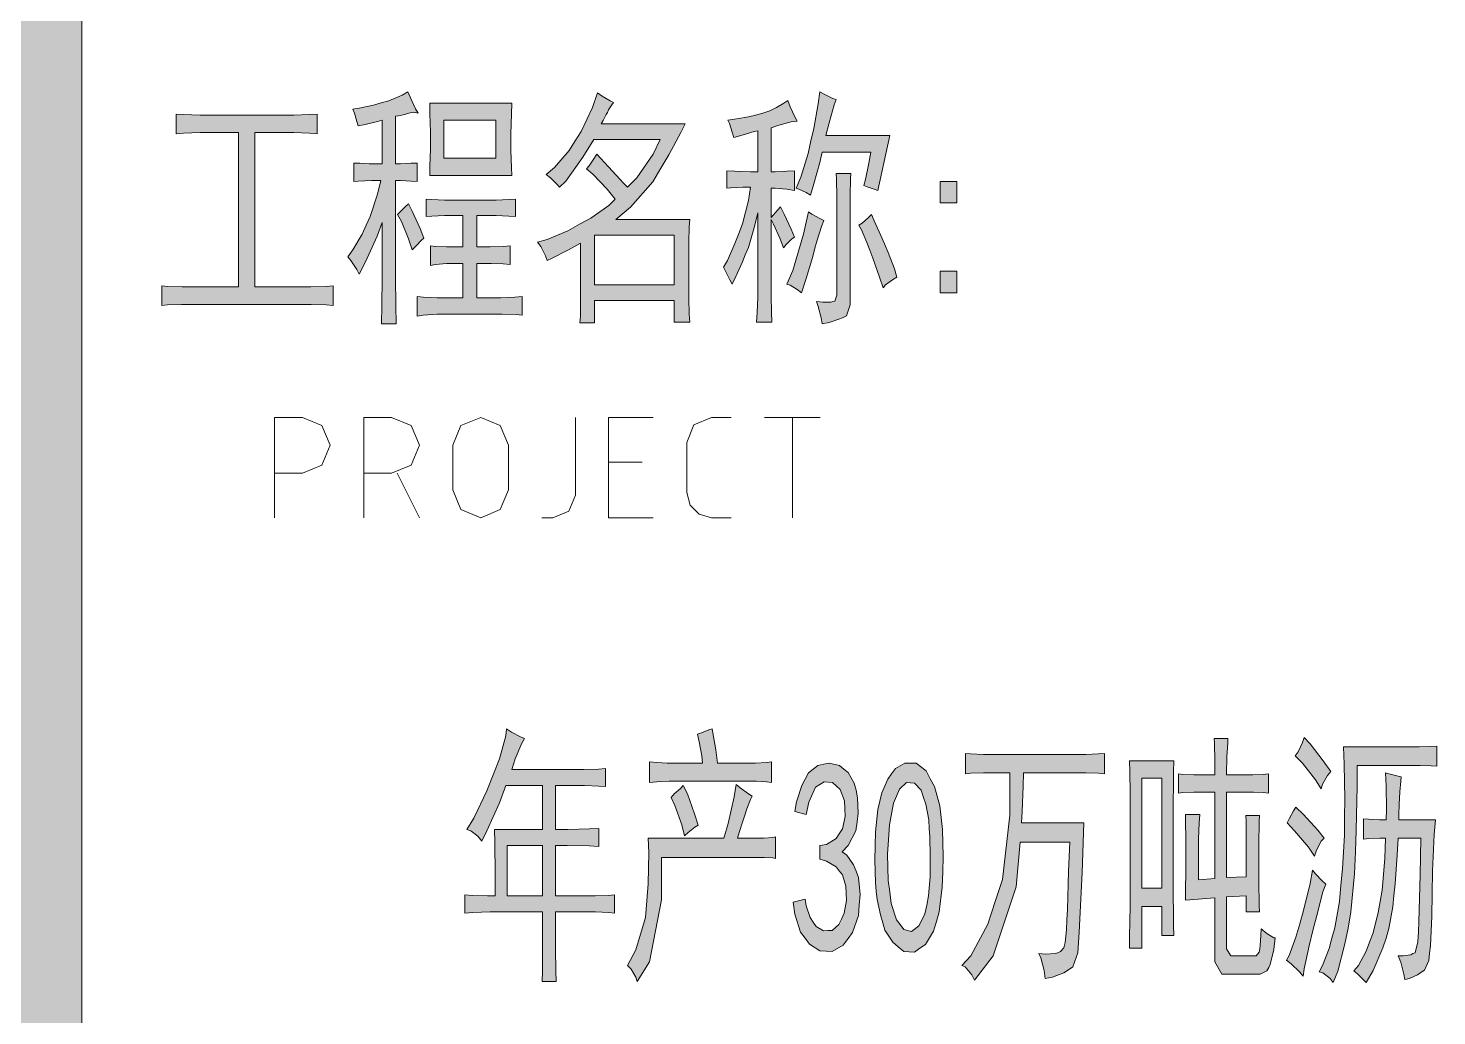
# Model space of a CAD drawing. Header units: millimetres. Extents: x 261 to 114907, y 32 to 1998430.
# Drawn here: x 107676 to 109626, y 1937105 to 1938473 of the extents above; entities that cross this region are included whole.
import ezdxf

# ---------------------------------------------------------------- set-up
doc = ezdxf.new("R2010")
doc.units = ezdxf.units.MM

msp = doc.modelspace()

# ---------------------------------------------------------------- hatches: boundary and pattern name
h = msp.add_hatch(color=0)
h.dxf.hatch_style = 2
h.paths.add_polyline_path([(107750.2, 1928333.3), (107650.3, 1928333.3), (107650.3, 1997229.2), (107750.2, 1997229.2)])
h = msp.add_hatch(color=0)
h.dxf.hatch_style = 2
h.paths.add_polyline_path([(108125.6, 1938360.7), (108134.2, 1938362), (108154, 1938366.3), (108164.8, 1938369.4), (108175.6, 1938372.4), (108194.1, 1938380.1), (108201.8, 1938384.9), (108205.3, 1938376.3), (108212.2, 1938361.2), (108216.1, 1938355.1), (108212.2, 1938356), (108204.9, 1938355.6), (108201.4, 1938354.7), (108197.5, 1938353.4), (108188.9, 1938351.7), (108184.6, 1938351.3), (108184.6, 1938284.9), (108191.5, 1938284.9), (108206.6, 1938285.8), (108214.8, 1938286.2), (108214.8, 1938260.8), (108206.6, 1938261.2), (108191.5, 1938262.1), (108184.6, 1938262.1), (108184.6, 1938143.1), (108184.6, 1938128), (108185, 1938088.4), (108185.5, 1938063.4), (108165.2, 1938063.4), (108165.7, 1938088.4), (108166.1, 1938127.6), (108166.1, 1938141.8), (108166.1, 1938203.9), (108159.2, 1938184.9), (108143.2, 1938149.2), (108134.6, 1938132.4), (108131.2, 1938138.8), (108123, 1938151.3), (108118.7, 1938156.5), (108125.6, 1938166), (108138.5, 1938187.5), (108144.1, 1938200), (108149.7, 1938212.1), (108159.6, 1938243.1), (108164.4, 1938262.1), (108151.4, 1938262.1), (108132.9, 1938261.2), (108126.9, 1938260.8), (108126.9, 1938286.2), (108135.5, 1938285.8), (108148, 1938284.9), (108151.9, 1938284.9), (108166.1, 1938284.9), (108166.1, 1938345.7), (108159.6, 1938343.9), (108142.8, 1938339.6), (108132.9, 1938337.9), (108131.2, 1938343.9), (108127.7, 1938355.1)])
h = msp.add_hatch(color=0)
h.paths.add_polyline_path([(108486.7, 1938370.2), (108484.1, 1938366.8), (108479.8, 1938359.9), (108478.1, 1938356.4), (108476.3, 1938353.4), (108472, 1938345.2), (108469.4, 1938340.5), (108585.8, 1938340.5), (108579.8, 1938328.4), (108563, 1938297.4), (108552.2, 1938278.9), (108541, 1938260.3), (108510, 1938225), (108489.7, 1938207.8), (108592.3, 1938207.8), (108591.4, 1938197.9), (108591, 1938176.7), (108591, 1938166), (108591, 1938110.8), (108591, 1938099.2), (108591.4, 1938076.8), (108592.3, 1938066), (108570.7, 1938066), (108570.7, 1938095.7), (108460.4, 1938095.7), (108460.4, 1938064.7), (108440.1, 1938064.7), (108440.6, 1938074.2), (108441, 1938095.7), (108441, 1938107.8), (108441, 1938175.4), (108424.2, 1938166), (108400.9, 1938153.9), (108394.5, 1938151.3), (108392.3, 1938157.8), (108385.8, 1938170.7), (108381.1, 1938176.7), (108394.5, 1938180.2), (108423.3, 1938192.3), (108439.3, 1938201.3), (108455.2, 1938209.9), (108480.2, 1938227.6), (108488.8, 1938236.2), (108477.6, 1938250), (108457.8, 1938270.7), (108449.2, 1938278), (108452.6, 1938282.3), (108459.5, 1938292.2), (108463.4, 1938298.7), (108479.4, 1938281), (108500.9, 1938257.8), (108506.1, 1938252.6), (108518.6, 1938265.5), (108541.4, 1938298.7), (108551.3, 1938318.9), (108459.1, 1938318.9), (108444, 1938294.4), (108420.3, 1938261.2), (108411.7, 1938252.6), (108408.7, 1938256.5), (108399.2, 1938265.5), (108393.2, 1938270.2), (108404.8, 1938280.2), (108425.1, 1938303.4), (108433.3, 1938316.8), (108441.9, 1938329.7), (108457.4, 1938363.3), (108464.3, 1938383.6), (108470.7, 1938378.8), (108481.9, 1938372.4)])
h.paths.add_polyline_path([(108570.7, 1938117.3), (108570.7, 1938186.2), (108460.4, 1938186.2), (108460.4, 1938117.3)])
h = msp.add_hatch(color=0)
h.dxf.hatch_style = 2
h.paths.add_polyline_path([(108794.8, 1938374.1), (108792.2, 1938366.8), (108785.3, 1938341.8), (108780.6, 1938324.1), (108868.9, 1938324.1), (108852.5, 1938248.3), (108847.4, 1938250), (108837.9, 1938253), (108833.1, 1938255.2), (108835.3, 1938263.4), (108840, 1938286.2), (108842.6, 1938301.3), (108775.4, 1938301.3), (108772, 1938287.1), (108763.8, 1938257.3), (108759.5, 1938241.8), (108753.4, 1938245.3), (108743.1, 1938250), (108739.2, 1938251.3), (108745.7, 1938266.8), (108756, 1938299.6), (108759.9, 1938316.8), (108763.8, 1938334), (108769.8, 1938368.1), (108772.4, 1938384.9), (108779.3, 1938381), (108790, 1938375.4)])
h = msp.add_hatch(color=0)
h.paths.add_polyline_path([(108345.8, 1938368.9), (108345.3, 1938353.8), (108344.5, 1938326.7), (108344.5, 1938314.6), (108344.5, 1938303.4), (108345.3, 1938280.2), (108345.8, 1938269), (108232, 1938269), (108232.4, 1938281.5), (108233.3, 1938306), (108233.3, 1938317.2), (108233.3, 1938328.9), (108232.4, 1938354.7), (108232, 1938368.9)])
h.paths.add_polyline_path([(108323.4, 1938293.1), (108323.4, 1938345.7), (108251.4, 1938345.7), (108251.4, 1938293.1)])
h = msp.add_hatch(color=0)
h.dxf.hatch_style = 2
h.paths.add_polyline_path([(108638.8, 1938141.8), (108644.4, 1938151.3), (108654.7, 1938174.6), (108659.9, 1938188.4), (108665.1, 1938202.2), (108673.3, 1938234.5), (108676.3, 1938252.6), (108665.5, 1938252.6), (108649.1, 1938251.7), (108643.5, 1938251.3), (108643.5, 1938275.4), (108654.7, 1938275), (108676.3, 1938274.1), (108686.2, 1938274.1), (108686.2, 1938331), (108681.5, 1938329.7), (108664.7, 1938325), (108653, 1938321.5), (108650.9, 1938328.9), (108647, 1938340.9), (108644.8, 1938345.7), (108651.3, 1938346.5), (108662.9, 1938348.2), (108668.1, 1938349.1), (108673.3, 1938350.4), (108683.2, 1938352.6), (108688.4, 1938353.8), (108693.5, 1938355.1), (108703, 1938358.6), (108707.7, 1938360.7), (108712.1, 1938362.9), (108722.4, 1938368.9), (108728, 1938372.8), (108731, 1938364.2), (108737.5, 1938350), (108740.9, 1938344.4), (108732.3, 1938343.1), (108714.2, 1938338.3), (108704.7, 1938334.9), (108704.7, 1938274.1), (108710.3, 1938274.1), (108726.3, 1938275), (108737, 1938275.4), (108737, 1938248.3), (108726.3, 1938250), (108710.3, 1938251.3), (108704.7, 1938251.3), (108704.7, 1938210.8), (108707.7, 1938213.8), (108714.2, 1938221.6), (108717.7, 1938225.4), (108722.8, 1938215.5), (108732.3, 1938194.4), (108737, 1938183.6), (108733.6, 1938181), (108725.8, 1938173.3), (108722, 1938168.6), (108716.8, 1938182.3), (108708.2, 1938201.7), (108704.7, 1938207.8), (108704.7, 1938107.8), (108704.7, 1938101.3), (108705.2, 1938080.2), (108705.6, 1938066), (108684.5, 1938066), (108685.3, 1938079.4), (108686.2, 1938100.5), (108686.2, 1938107.8), (108686.2, 1938217.2), (108681.9, 1938198.3), (108673.3, 1938169.4), (108669, 1938159.1), (108665.1, 1938149.2), (108656, 1938128.9), (108650.9, 1938118.6), (108647.8, 1938124.6), (108641.8, 1938136.2)])
h = msp.add_hatch(color=0)
h.dxf.hatch_style = 2
h.paths.add_polyline_path([(108031.2, 1938352.6), (108043.7, 1938352.6), (108065.7, 1938353.4), (108076, 1938353.8), (108076, 1938326.7), (108065.7, 1938327.6), (108043.7, 1938328.4), (108031.2, 1938328.4), (107989.8, 1938328.4), (107989.8, 1938114.7), (108055.8, 1938114.7), (108067.4, 1938114.7), (108088.5, 1938115.1), (108098.4, 1938116), (108098.4, 1938088.8), (108088.5, 1938089.7), (108067.8, 1938090.1), (108056.6, 1938090.1), (107899.8, 1938090.1), (107888.6, 1938090.1), (107869.2, 1938089.7), (107861, 1938088.8), (107861, 1938116), (107869.6, 1938115.1), (107889.4, 1938114.7), (107900.6, 1938114.7), (107967.4, 1938114.7), (107967.4, 1938328.4), (107926.9, 1938328.4), (107914, 1938328.4), (107891.2, 1938327.6), (107881.2, 1938326.7), (107881.2, 1938353.8), (107891.2, 1938353.4), (107914, 1938352.6), (107926.9, 1938352.6)])
h = msp.add_hatch(color=0)
h.dxf.hatch_style = 2
h.paths.add_polyline_path([(108815, 1938271.5), (108814.6, 1938264.6), (108814.2, 1938240.9), (108814.2, 1938224.1), (108814.2, 1938102.6), (108814.2, 1938089.7), (108809, 1938074.6), (108803.8, 1938072), (108798.7, 1938069.9), (108784.9, 1938065.1), (108775.4, 1938063.4), (108774.1, 1938072), (108769.8, 1938087.5), (108767.6, 1938094.4), (108776.3, 1938093.6), (108787.5, 1938093.6), (108790, 1938094.4), (108793.1, 1938094.9), (108795.7, 1938103.1), (108795.7, 1938110.8), (108795.7, 1938224.1), (108795.7, 1938239.7), (108795.2, 1938263.4), (108794.8, 1938271.5)])
h = msp.add_hatch(color=0)
h.dxf.hatch_style = 2
h.paths.add_polyline_path([(108962, 1938231), (108938.7, 1938231), (108938.7, 1938260.8), (108962, 1938260.8)])
h = msp.add_hatch(color=0)
h.dxf.hatch_style = 2
h.paths.add_polyline_path([(108202.7, 1938229.7), (108207.9, 1938219.4), (108218.7, 1938195.7), (108223.8, 1938182.3), (108220.8, 1938179.3), (108213.1, 1938171.6), (108207.9, 1938166), (108202.7, 1938181), (108192.8, 1938205.2), (108187.6, 1938214.7), (108190.6, 1938218.1), (108198, 1938225.4)])
h = msp.add_hatch(color=0)
h.dxf.hatch_style = 2
h.paths.add_polyline_path([(108316.5, 1938234.9), (108324.2, 1938234.9), (108341.5, 1938235.8), (108350.9, 1938236.2), (108350.9, 1938212.1), (108341.5, 1938212.5), (108324.2, 1938213.4), (108316.5, 1938213.4), (108297.1, 1938213.4), (108297.1, 1938170.3), (108308.3, 1938170.3), (108315.6, 1938170.3), (108333.7, 1938170.7), (108343.6, 1938171.6), (108343.6, 1938145.7), (108333.7, 1938146.6), (108317.3, 1938147), (108311.3, 1938147), (108297.1, 1938147), (108297.1, 1938099.6), (108321.2, 1938099.6), (108330.7, 1938099.6), (108349.7, 1938100.5), (108360, 1938101.3), (108360, 1938075.5), (108351.8, 1938076.3), (108332.4, 1938076.8), (108321.2, 1938076.8), (108253.6, 1938076.8), (108242.4, 1938076.8), (108223, 1938075.5), (108214.8, 1938074.2), (108214.8, 1938101.3), (108223, 1938100.5), (108242.4, 1938099.6), (108253.6, 1938099.6), (108277.7, 1938099.6), (108277.7, 1938147), (108263.5, 1938147), (108255.3, 1938147), (108240.2, 1938145.7), (108233.3, 1938144.4), (108233.3, 1938171.6), (108240.2, 1938170.7), (108255.3, 1938170.3), (108263.5, 1938170.3), (108277.7, 1938170.3), (108277.7, 1938213.4), (108261.7, 1938213.4), (108252.3, 1938213.4), (108235, 1938212.5), (108227.3, 1938212.1), (108227.3, 1938236.2), (108235, 1938235.8), (108252.3, 1938234.9), (108261.7, 1938234.9)])
h = msp.add_hatch(color=0)
h.dxf.hatch_style = 2
h.paths.add_polyline_path([(108777.6, 1938206.5), (108774.5, 1938198.3), (108768.5, 1938179.3), (108765.5, 1938168.1), (108762.5, 1938156.9), (108753.4, 1938126.3), (108747, 1938106.5), (108740.9, 1938110.8), (108731, 1938116.8), (108726.7, 1938118.6), (108734.9, 1938137.5), (108749.5, 1938187.5), (108756.4, 1938218.5), (108761.2, 1938215.5), (108772, 1938209.5)])
h = msp.add_hatch(color=0)
h.dxf.hatch_style = 2
h.paths.add_polyline_path([(108843.5, 1938214.7), (108847.4, 1938206), (108856.8, 1938185.8), (108861.6, 1938174.2), (108866.8, 1938162.5), (108875.4, 1938139.7), (108878.8, 1938128), (108872.8, 1938124.6), (108863.3, 1938117.3), (108859.9, 1938113.4), (108854.7, 1938128), (108845.6, 1938154.3), (108841.3, 1938165.5), (108837.5, 1938176.3), (108829.7, 1938193.5), (108826.2, 1938200), (108831, 1938203), (108839.6, 1938210.8)])
h = msp.add_hatch(color=0)
h.dxf.hatch_style = 2
h.paths.add_polyline_path([(108962, 1938106.5), (108938.7, 1938106.5), (108938.7, 1938136.2), (108962, 1938136.2)])
h = msp.add_hatch(color=0)
h.paths.add_polyline_path([(108283.3, 1937363.2), (108293.2, 1937378.7), (108311.3, 1937416.6), (108319.9, 1937438.6), (108328.5, 1937461), (108337.6, 1937492.9), (108338.4, 1937502.4), (108345.3, 1937498), (108357.8, 1937491.6), (108363.4, 1937489), (108359.6, 1937482.5), (108350.5, 1937461), (108345.8, 1937446.3), (108435.4, 1937446.3), (108445.3, 1937446.3), (108465.6, 1937446.8), (108475.5, 1937447.6), (108475.5, 1937422.6), (108466.4, 1937423.1), (108446.2, 1937423.9), (108435.4, 1937423.9), (108406.1, 1937423.9), (108406.1, 1937363.2), (108423.3, 1937363.2), (108453.1, 1937364), (108466, 1937364.5), (108466, 1937339.5), (108452.6, 1937340.3), (108422.5, 1937340.8), (108406.1, 1937340.8), (108406.1, 1937271.4), (108451.8, 1937271.4), (108461.3, 1937271.4), (108479.8, 1937271.8), (108488, 1937272.7), (108488, 1937247.2), (108480.2, 1937248.1), (108461.7, 1937249), (108451.8, 1937249), (108406.1, 1937249), (108406.1, 1937214.9), (108406.1, 1937197.7), (108406.5, 1937166.7), (108407, 1937152.4), (108387.6, 1937152.4), (108388, 1937166.7), (108388.4, 1937196.4), (108388.4, 1937211.9), (108388.4, 1937249), (108328.1, 1937249), (108315.6, 1937249), (108291.9, 1937248.1), (108280.7, 1937247.2), (108280.7, 1937272.7), (108291.5, 1937271.8), (108312.2, 1937271.4), (108322.5, 1937271.4), (108322.5, 1937300.3), (108322.1, 1937345.9), (108321.6, 1937363.2), (108388.4, 1937363.2), (108388.4, 1937423.9), (108337.6, 1937423.9), (108328.5, 1937400.2), (108311.3, 1937361.4), (108304, 1937346.8), (108298.8, 1937353.7), (108288.9, 1937361.4)])
h.paths.add_polyline_path([(108388.4, 1937271.4), (108388.4, 1937340.8), (108339.3, 1937340.8), (108339.3, 1937271.4)])
h = msp.add_hatch(color=0)
h.dxf.hatch_style = 2
h.paths.add_polyline_path([(108623.3, 1937502.4), (108624.1, 1937497.2), (108628, 1937473.5), (108630.6, 1937455), (108675, 1937455), (108683.2, 1937455), (108698.3, 1937455.8), (108705.2, 1937456.7), (108705.2, 1937428.2), (108698.3, 1937429.1), (108684.5, 1937430), (108677.6, 1937430), (108569.9, 1937430), (108563.4, 1937430), (108546.6, 1937429.1), (108536.2, 1937428.2), (108536.2, 1937456.7), (108547, 1937455.8), (108560.8, 1937455), (108563.8, 1937455), (108609.9, 1937455), (108608.6, 1937464.9), (108605.2, 1937484.7), (108603, 1937495), (108608.2, 1937497.2), (108618.5, 1937501.1)])
h = msp.add_hatch(color=0)
h.dxf.hatch_style = 2
h.paths.add_polyline_path([(109372.7, 1937188.2), (109376.1, 1937188.2), (109380.4, 1937193), (109381.3, 1937197.7), (109381.7, 1937202.4), (109383, 1937216.2), (109383.4, 1937225.3), (109391.2, 1937219.2), (109400.7, 1937213.2), (109402.8, 1937213.2), (109400.7, 1937196.8), (109395.9, 1937176.1), (109393.8, 1937171.8), (109391.2, 1937167.5), (109381.7, 1937162.8), (109374.4, 1937162.8), (109338.2, 1937162.8), (109328.7, 1937162.8), (109319.2, 1937180), (109319.2, 1937196.8), (109319.2, 1937268.4), (109278.3, 1937265.3), (109278.7, 1937276.6), (109279.1, 1937307.6), (109279.1, 1937327.4), (109279.1, 1937348.1), (109278.7, 1937376.5), (109278.3, 1937383.9), (109298.1, 1937383.9), (109297.2, 1937372.2), (109296.4, 1937349.8), (109296.4, 1937339.5), (109296.4, 1937293.4), (109319.2, 1937295.1), (109319.2, 1937414.9), (109299, 1937414.9), (109289.9, 1937414.9), (109274.8, 1937414.4), (109268.8, 1937413.6), (109268.8, 1937440.3), (109274.8, 1937439.4), (109289.9, 1937438.6), (109299, 1937438.6), (109319.2, 1937438.6), (109319.2, 1937457.1), (109318.8, 1937482.5), (109318.4, 1937489), (109337.3, 1937489), (109336.9, 1937482.5), (109336, 1937470), (109335.6, 1937464), (109335.6, 1937458), (109335.2, 1937445.5), (109335.2, 1937438.6), (109364.9, 1937438.6), (109371.8, 1937438.6), (109386, 1937439.4), (109393.3, 1937440.3), (109393.3, 1937413.6), (109386.4, 1937414.4), (109372.7, 1937414.9), (109365.8, 1937414.9), (109335.2, 1937414.9), (109335.2, 1937296.4), (109362.7, 1937297.7), (109362.7, 1937335.2), (109362.7, 1937350.7), (109362.3, 1937374.4), (109361.9, 1937382.6), (109380.8, 1937382.6), (109380.4, 1937374.8), (109380, 1937342.5), (109380, 1937317.1), (109380, 1937292.1), (109380.4, 1937258), (109380.8, 1937249), (109362.7, 1937249), (109362.7, 1937271.4), (109335.2, 1937269.7), (109335.2, 1937207.2), (109335.2, 1937197.7), (109341.2, 1937188.2), (109346.8, 1937188.2)])
h = msp.add_hatch(color=0)
h.dxf.hatch_style = 2
h.paths.add_polyline_path([(109442.9, 1937490.7), (109451.1, 1937481.7), (109469.2, 1937458), (109479.5, 1937443.3), (109475.2, 1937438.1), (109468.3, 1937426.1), (109466.2, 1937419.6), (109458.4, 1937432.1), (109440.7, 1937455), (109430.4, 1937465.3), (109434.3, 1937470.5), (109440.3, 1937483.4)])
h = msp.add_hatch(color=0)
h.dxf.hatch_style = 2
h.paths.add_polyline_path([(109483, 1937151.2), (109478.7, 1937156.8), (109468.7, 1937164.5), (109463.6, 1937165.8), (109468.3, 1937174.9), (109477.4, 1937198.1), (109481.2, 1937212.8), (109485.1, 1937227), (109491.6, 1937263.6), (109493.7, 1937286), (109495.9, 1937308.4), (109498.5, 1937355.4), (109498.5, 1937380), (109498.9, 1937405), (109498, 1937453.7), (109497.2, 1937477.4), (109596.3, 1937477.4), (109601.9, 1937477.4), (109617, 1937478.2), (109626.5, 1937478.7), (109626.5, 1937450.6), (109618.7, 1937451.5), (109603.6, 1937451.9), (109596.3, 1937451.9), (109516.1, 1937451.9), (109516.1, 1937422.6), (109514.9, 1937362.3), (109514, 1937332.1), (109512.7, 1937301.5), (109507.5, 1937249), (109503.6, 1937226.6), (109499.3, 1937204.6), (109489.4, 1937166.7)])
h = msp.add_hatch(color=0)
h.dxf.hatch_style = 2
h.paths.add_polyline_path([(109084.4, 1937156.8), (109082.6, 1937168), (109078.3, 1937185.2), (109075.3, 1937191.2), (109084.8, 1937190.4), (109098.2, 1937191.2), (109101.6, 1937192.5), (109105.5, 1937194.2), (109110.2, 1937199.4), (109111.1, 1937202.9), (109111.9, 1937206.7), (109113.7, 1937224), (109114.1, 1937237.8), (109115, 1937251.6), (109116.7, 1937305.4), (109118.4, 1937345.5), (109049.5, 1937345.5), (109043.9, 1937283.9), (109012.4, 1937188.2), (108986.5, 1937154.2), (108982.7, 1937161.9), (108973.6, 1937172.7), (108968.9, 1937174.9), (108981.4, 1937188.2), (109004.6, 1937232.2), (109015, 1937263.2), (109025.3, 1937293.8), (109035.2, 1937383), (109035.2, 1937441.6), (109008.5, 1937441.6), (108999, 1937441.6), (108981.4, 1937441.2), (108974.1, 1937440.3), (108974.1, 1937468.3), (108980.9, 1937467.9), (108999, 1937467), (109009.8, 1937467), (109130.5, 1937467), (109140.4, 1937467), (109158.1, 1937467.9), (109166.2, 1937468.3), (109166.2, 1937440.3), (109158.1, 1937441.2), (109140.4, 1937441.6), (109130.5, 1937441.6), (109054.2, 1937441.6), (109053.8, 1937423.1), (109052.5, 1937388.2), (109051.6, 1937372.2), (109137.8, 1937372.2), (109135.2, 1937303.7), (109131.3, 1937221), (109130.5, 1937206.7), (109129.6, 1937192.1), (109122.7, 1937173.1), (109116.3, 1937168.8), (109110.2, 1937164.5), (109094.3, 1937158.5)])
h = msp.add_hatch(color=0)
h.paths.add_polyline_path([(109262.3, 1937458), (109261.9, 1937443.3), (109261.5, 1937381.7), (109261.5, 1937335.2), (109261.5, 1937289), (109261.9, 1937229.6), (109262.3, 1937216.2), (109245.5, 1937216.2), (109245.5, 1937256.3), (109218, 1937256.3), (109218, 1937198.6), (109201.1, 1937198.6), (109201.1, 1937211.9), (109201.6, 1937239.1), (109202, 1937253.3), (109202, 1937398.9), (109202, 1937413.6), (109201.6, 1937443.3), (109201.1, 1937458)])
h.paths.add_polyline_path([(109245.5, 1937281.7), (109245.5, 1937434.3), (109218, 1937434.3), (109218, 1937281.7)])
h = msp.add_hatch(color=0)
h.dxf.hatch_style = 2
h.paths.add_polyline_path([(108735.3, 1937262.3), (108751.7, 1937266.6), (108753.4, 1937257.2), (108759, 1937241.2), (108762.9, 1937234.8), (108767.2, 1937228.7), (108777.1, 1937222.7), (108783.2, 1937223.1), (108789.2, 1937223.1), (108798.7, 1937231.3), (108802.1, 1937239.1), (108806, 1937247.2), (108809, 1937264.9), (108808.6, 1937274.8), (108808.1, 1937284.7), (108803.4, 1937300.3), (108799.1, 1937305.9), (108794.8, 1937311.5), (108781.4, 1937319.2), (108772, 1937321.8), (108772, 1937340.8), (108781.4, 1937342.5), (108794.8, 1937350.7), (108799.1, 1937357.1), (108803.4, 1937364), (108807.3, 1937381.3), (108806.9, 1937392), (108806.4, 1937402.8), (108800.4, 1937418.3), (108795.2, 1937423.1), (108789.6, 1937428.2), (108778.4, 1937429.1), (108772.4, 1937425.2), (108766.3, 1937421.8), (108756.9, 1937401.1), (108753.4, 1937383.9), (108737.5, 1937388.2), (108740.1, 1937401.5), (108747.4, 1937423.9), (108752.1, 1937433), (108756.4, 1937441.6), (108769.4, 1937451.9), (108777.6, 1937453.7), (108785.3, 1937455), (108799.5, 1937451.9), (108805.6, 1937446.8), (108811.6, 1937442), (108819.8, 1937427.4), (108822.4, 1937417.5), (108824.5, 1937407.1), (108825.4, 1937385.6), (108823.7, 1937373.5), (108821.9, 1937361.4), (108811.6, 1937340.8), (108803, 1937332.1), (108809.4, 1937327.4), (108818.9, 1937314), (108822.4, 1937305.4), (108825.8, 1937296.4), (108828, 1937273.1), (108826.7, 1937258.5), (108825.8, 1937244.2), (108817.6, 1937220.5), (108811.2, 1937211.9), (108804.7, 1937202.9), (108789.2, 1937194.2), (108781, 1937194.7), (108772.4, 1937195.1), (108757.7, 1937204.2), (108751.7, 1937212.8), (108745.2, 1937221), (108737.5, 1937246)])
h = msp.add_hatch(color=0)
h.paths.add_polyline_path([(108848.7, 1937340.3), (108849.1, 1937359.7), (108852.5, 1937390.7), (108855.1, 1937402.4), (108858.1, 1937414), (108866.3, 1937433), (108871.5, 1937440.3), (108877.1, 1937447.6), (108890, 1937455), (108897.8, 1937455), (108905.5, 1937455), (108919.3, 1937444.2), (108924.9, 1937433.4), (108931, 1937422.6), (108938.3, 1937395.9), (108940, 1937379.5), (108942.2, 1937363.2), (108943, 1937325.7), (108942.6, 1937304.6), (108941.7, 1937283.4), (108937.4, 1937249), (108933.5, 1937235.6), (108929.7, 1937222.3), (108918.5, 1937203.7), (108910.7, 1937198.6), (108903.4, 1937193.4), (108888.3, 1937194.2), (108880.5, 1937200.7), (108873.2, 1937207.2), (108862.4, 1937223.5), (108859.4, 1937233.9), (108856, 1937244.7), (108851.7, 1937266.2), (108850.4, 1937277.8), (108849.1, 1937289.5), (108848.2, 1937320.5)])
h.paths.add_polyline_path([(108867.2, 1937348.9), (108865.9, 1937328.7), (108866.8, 1937292.5), (108868.9, 1937276.6), (108871.1, 1937260.6), (108878.4, 1937237.8), (108883.6, 1937231.3), (108888.7, 1937224.4), (108899.1, 1937221.8), (108904.7, 1937226.1), (108909.8, 1937230), (108917.6, 1937246.4), (108920.2, 1937258.5), (108922.8, 1937271), (108924.9, 1937297.7), (108924.9, 1937311.9), (108924.9, 1937326.5), (108924.5, 1937352.8), (108923.6, 1937364.5), (108923.2, 1937376.5), (108918.9, 1937398.1), (108915.9, 1937407.6), (108912.4, 1937417.5), (108903.4, 1937427.4), (108897.8, 1937427.8), (108892.2, 1937428.2), (108882.7, 1937418.8), (108878.4, 1937409.3), (108874.1, 1937399.4), (108868.5, 1937369.6)])
h = msp.add_hatch(color=0)
h.dxf.hatch_style = 2
h.paths.add_polyline_path([(109582.1, 1937155.5), (109580.8, 1937162.8), (109576.5, 1937179.2), (109573, 1937188.2), (109579.9, 1937188.2), (109590.3, 1937189.5), (109593.3, 1937191.2), (109596.7, 1937192.5), (109600.2, 1937207.6), (109601, 1937221.4), (109601.5, 1937235.2), (109603.2, 1937300.3), (109604.1, 1937351.1), (109573, 1937351.1), (109571.7, 1937327.4), (109568.7, 1937287.8), (109567, 1937271.8), (109565.7, 1937255.9), (109560.1, 1937226.1), (109556.2, 1937212.8), (109551.9, 1937199), (109538.1, 1937168), (109528.6, 1937151.2), (109525.2, 1937154.6), (109517, 1937162.8), (109511.4, 1937167.5), (109517.9, 1937174.9), (109528.6, 1937194.7), (109533.4, 1937207.2), (109538.1, 1937220.1), (109545.4, 1937248.1), (109548, 1937263.6), (109550.6, 1937279.1), (109554.5, 1937323.1), (109555.4, 1937351.1), (109547.6, 1937351.1), (109532.5, 1937350.7), (109524.8, 1937349.8), (109524.8, 1937377.8), (109531.7, 1937377.4), (109547.2, 1937376.5), (109556.2, 1937376.5), (109556.7, 1937390.7), (109556.2, 1937423.1), (109555.4, 1937441.6), (109560.1, 1937440.3), (109571.3, 1937437.3), (109577.3, 1937436), (109576.5, 1937430), (109575.2, 1937415.3), (109574.8, 1937406.7), (109574.3, 1937398.5), (109573.9, 1937383), (109573.9, 1937376.5), (109624.7, 1937376.5), (109623, 1937356.3), (109620.4, 1937305.4), (109620, 1937274), (109619.6, 1937242.9), (109617.8, 1937202), (109616.5, 1937191.7), (109615.3, 1937181.8), (109609.2, 1937168.4), (109604.5, 1937164.9), (109599.7, 1937161.9), (109588.5, 1937156.8)])
h = msp.add_hatch(color=0)
h.dxf.hatch_style = 2
h.paths.add_polyline_path([(108678.4, 1937409.3), (108676.3, 1937404.5), (108671.1, 1937391.6), (108668.5, 1937383), (108665.5, 1937374.8), (108660.3, 1937358.9), (108658.2, 1937351.1), (108685.8, 1937351.1), (108694.8, 1937351.1), (108707.3, 1937352), (108710.8, 1937352.8), (108710.8, 1937323.1), (108706.9, 1937324), (108695.7, 1937324.4), (108687.5, 1937324.4), (108553, 1937324.4), (108553, 1937265.8), (108536.2, 1937180), (108519.4, 1937152.4), (108517.3, 1937158.5), (108510.8, 1937169.7), (108506.1, 1937174.9), (108517.3, 1937196.4), (108530.6, 1937241.2), (108532.8, 1937264.5), (108534.5, 1937287.8), (108535.4, 1937331.3), (108534.5, 1937351.1), (108639.2, 1937351.1), (108645.3, 1937371.4), (108653.4, 1937408.4), (108656.5, 1937425.2), (108662.1, 1937420.9), (108673.3, 1937412.7)])
h = msp.add_hatch(color=0)
h.dxf.hatch_style = 2
h.paths.add_polyline_path([(108583.2, 1937423.9), (108588.8, 1937412.3), (108598.7, 1937384.7), (108603.9, 1937369.2), (108599.2, 1937366.2), (108590.1, 1937358.9), (108584.9, 1937354.1), (108581.1, 1937369.6), (108571.6, 1937396.3), (108566.4, 1937407.6), (108570.7, 1937412.3), (108579.3, 1937420)])
h = msp.add_hatch(color=0)
h.dxf.hatch_style = 2
h.paths.add_polyline_path([(109431.3, 1937394.2), (109442, 1937383.9), (109461.9, 1937362.3), (109470.5, 1937351.1), (109466.2, 1937346.8), (109459.7, 1937334.3), (109457.1, 1937326.1), (109448.9, 1937338.6), (109429.5, 1937361.4), (109419.2, 1937372.2), (109422.2, 1937377.8), (109428.2, 1937389)])
h = msp.add_hatch(color=0)
h.dxf.hatch_style = 2
h.paths.add_polyline_path([(109472.6, 1937287.3), (109468.7, 1937276.6), (109460.1, 1937244.2), (109455, 1937223.1), (109449.8, 1937202), (109442.9, 1937170.1), (109441.2, 1937159.8), (109436.4, 1937165.8), (109424.8, 1937177), (109418.3, 1937182.2), (109422.2, 1937188.6), (109431.3, 1937214.1), (109436.9, 1937232.6), (109442, 1937251.1), (109451.1, 1937288.2), (109454.5, 1937306.7), (109458.4, 1937301.5), (109467.5, 1937292.1)])

# ---------------------------------------------------------------- linework, layer by layer
at = {"color": 0, "lineweight": 0}
for points in [[(107750.2, 1928333.3), (107650.3, 1928333.3), (107650.3, 1997229.2), (107750.2, 1997229.2)], [(108125.6, 1938360.7), (108134.2, 1938362), (108154, 1938366.3), (108164.8, 1938369.4), (108175.6, 1938372.4), (108194.1, 1938380.1), (108201.8, 1938384.9), (108205.3, 1938376.3), (108212.2, 1938361.2), (108216.1, 1938355.1), (108212.2, 1938356), (108204.9, 1938355.6), (108201.4, 1938354.7), (108197.5, 1938353.4), (108188.9, 1938351.7), (108184.6, 1938351.3), (108184.6, 1938284.9), (108191.5, 1938284.9), (108206.6, 1938285.8), (108214.8, 1938286.2), (108214.8, 1938260.8), (108206.6, 1938261.2), (108191.5, 1938262.1), (108184.6, 1938262.1), (108184.6, 1938143.1), (108184.6, 1938128), (108185, 1938088.4), (108185.5, 1938063.4), (108165.2, 1938063.4), (108165.7, 1938088.4), (108166.1, 1938127.6), (108166.1, 1938141.8), (108166.1, 1938203.9), (108159.2, 1938184.9), (108143.2, 1938149.2), (108134.6, 1938132.4), (108131.2, 1938138.8), (108123, 1938151.3), (108118.7, 1938156.5), (108125.6, 1938166), (108138.5, 1938187.5), (108144.1, 1938200), (108149.7, 1938212.1), (108159.6, 1938243.1), (108164.4, 1938262.1), (108151.4, 1938262.1), (108132.9, 1938261.2), (108126.9, 1938260.8), (108126.9, 1938286.2), (108135.5, 1938285.8), (108148, 1938284.9), (108151.9, 1938284.9), (108166.1, 1938284.9), (108166.1, 1938345.7), (108159.6, 1938343.9), (108142.8, 1938339.6), (108132.9, 1938337.9), (108131.2, 1938343.9), (108127.7, 1938355.1)], [(108486.7, 1938370.2), (108484.1, 1938366.8), (108479.8, 1938359.9), (108478.1, 1938356.4), (108476.3, 1938353.4), (108472, 1938345.2), (108469.4, 1938340.5), (108585.8, 1938340.5), (108579.8, 1938328.4), (108563, 1938297.4), (108552.2, 1938278.9), (108541, 1938260.3), (108510, 1938225), (108489.7, 1938207.8), (108592.3, 1938207.8), (108591.4, 1938197.9), (108591, 1938176.7), (108591, 1938166), (108591, 1938110.8), (108591, 1938099.2), (108591.4, 1938076.8), (108592.3, 1938066), (108570.7, 1938066), (108570.7, 1938095.7), (108460.4, 1938095.7), (108460.4, 1938064.7), (108440.1, 1938064.7), (108440.6, 1938074.2), (108441, 1938095.7), (108441, 1938107.8), (108441, 1938175.4), (108424.2, 1938166), (108400.9, 1938153.9), (108394.5, 1938151.3), (108392.3, 1938157.8), (108385.8, 1938170.7), (108381.1, 1938176.7), (108394.5, 1938180.2), (108423.3, 1938192.3), (108439.3, 1938201.3), (108455.2, 1938209.9), (108480.2, 1938227.6), (108488.8, 1938236.2), (108477.6, 1938250), (108457.8, 1938270.7), (108449.2, 1938278), (108452.6, 1938282.3), (108459.5, 1938292.2), (108463.4, 1938298.7), (108479.4, 1938281), (108500.9, 1938257.8), (108506.1, 1938252.6), (108518.6, 1938265.5), (108541.4, 1938298.7), (108551.3, 1938318.9), (108459.1, 1938318.9), (108444, 1938294.4), (108420.3, 1938261.2), (108411.7, 1938252.6), (108408.7, 1938256.5), (108399.2, 1938265.5), (108393.2, 1938270.2), (108404.8, 1938280.2), (108425.1, 1938303.4), (108433.3, 1938316.8), (108441.9, 1938329.7), (108457.4, 1938363.3), (108464.3, 1938383.6), (108470.7, 1938378.8), (108481.9, 1938372.4)], [(108794.8, 1938374.1), (108792.2, 1938366.8), (108785.3, 1938341.8), (108780.6, 1938324.1), (108868.9, 1938324.1), (108852.5, 1938248.3), (108847.4, 1938250), (108837.9, 1938253), (108833.1, 1938255.2), (108835.3, 1938263.4), (108840, 1938286.2), (108842.6, 1938301.3), (108775.4, 1938301.3), (108772, 1938287.1), (108763.8, 1938257.3), (108759.5, 1938241.8), (108753.4, 1938245.3), (108743.1, 1938250), (108739.2, 1938251.3), (108745.7, 1938266.8), (108756, 1938299.6), (108759.9, 1938316.8), (108763.8, 1938334), (108769.8, 1938368.1), (108772.4, 1938384.9), (108779.3, 1938381), (108790, 1938375.4)], [(108345.8, 1938368.9), (108345.3, 1938353.8), (108344.5, 1938326.7), (108344.5, 1938314.6), (108344.5, 1938303.4), (108345.3, 1938280.2), (108345.8, 1938269), (108232, 1938269), (108232.4, 1938281.5), (108233.3, 1938306), (108233.3, 1938317.2), (108233.3, 1938328.9), (108232.4, 1938354.7), (108232, 1938368.9)], [(108638.8, 1938141.8), (108644.4, 1938151.3), (108654.7, 1938174.6), (108659.9, 1938188.4), (108665.1, 1938202.2), (108673.3, 1938234.5), (108676.3, 1938252.6), (108665.5, 1938252.6), (108649.1, 1938251.7), (108643.5, 1938251.3), (108643.5, 1938275.4), (108654.7, 1938275), (108676.3, 1938274.1), (108686.2, 1938274.1), (108686.2, 1938331), (108681.5, 1938329.7), (108664.7, 1938325), (108653, 1938321.5), (108650.9, 1938328.9), (108647, 1938340.9), (108644.8, 1938345.7), (108651.3, 1938346.5), (108662.9, 1938348.2), (108668.1, 1938349.1), (108673.3, 1938350.4), (108683.2, 1938352.6), (108688.4, 1938353.8), (108693.5, 1938355.1), (108703, 1938358.6), (108707.7, 1938360.7), (108712.1, 1938362.9), (108722.4, 1938368.9), (108728, 1938372.8), (108731, 1938364.2), (108737.5, 1938350), (108740.9, 1938344.4), (108732.3, 1938343.1), (108714.2, 1938338.3), (108704.7, 1938334.9), (108704.7, 1938274.1), (108710.3, 1938274.1), (108726.3, 1938275), (108737, 1938275.4), (108737, 1938248.3), (108726.3, 1938250), (108710.3, 1938251.3), (108704.7, 1938251.3), (108704.7, 1938210.8), (108707.7, 1938213.8), (108714.2, 1938221.6), (108717.7, 1938225.4), (108722.8, 1938215.5), (108732.3, 1938194.4), (108737, 1938183.6), (108733.6, 1938181), (108725.8, 1938173.3), (108722, 1938168.6), (108716.8, 1938182.3), (108708.2, 1938201.7), (108704.7, 1938207.8), (108704.7, 1938107.8), (108704.7, 1938101.3), (108705.2, 1938080.2), (108705.6, 1938066), (108684.5, 1938066), (108685.3, 1938079.4), (108686.2, 1938100.5), (108686.2, 1938107.8), (108686.2, 1938217.2), (108681.9, 1938198.3), (108673.3, 1938169.4), (108669, 1938159.1), (108665.1, 1938149.2), (108656, 1938128.9), (108650.9, 1938118.6), (108647.8, 1938124.6), (108641.8, 1938136.2)], [(108031.2, 1938352.6), (108043.7, 1938352.6), (108065.7, 1938353.4), (108076, 1938353.8), (108076, 1938326.7), (108065.7, 1938327.6), (108043.7, 1938328.4), (108031.2, 1938328.4), (107989.8, 1938328.4), (107989.8, 1938114.7), (108055.8, 1938114.7), (108067.4, 1938114.7), (108088.5, 1938115.1), (108098.4, 1938116), (108098.4, 1938088.8), (108088.5, 1938089.7), (108067.8, 1938090.1), (108056.6, 1938090.1), (107899.8, 1938090.1), (107888.6, 1938090.1), (107869.2, 1938089.7), (107861, 1938088.8), (107861, 1938116), (107869.6, 1938115.1), (107889.4, 1938114.7), (107900.6, 1938114.7), (107967.4, 1938114.7), (107967.4, 1938328.4), (107926.9, 1938328.4), (107914, 1938328.4), (107891.2, 1938327.6), (107881.2, 1938326.7), (107881.2, 1938353.8), (107891.2, 1938353.4), (107914, 1938352.6), (107926.9, 1938352.6)], [(108323.4, 1938293.1), (108323.4, 1938345.7), (108251.4, 1938345.7), (108251.4, 1938293.1)], [(108815, 1938271.5), (108814.6, 1938264.6), (108814.2, 1938240.9), (108814.2, 1938224.1), (108814.2, 1938102.6), (108814.2, 1938089.7), (108809, 1938074.6), (108803.8, 1938072), (108798.7, 1938069.9), (108784.9, 1938065.1), (108775.4, 1938063.4), (108774.1, 1938072), (108769.8, 1938087.5), (108767.6, 1938094.4), (108776.3, 1938093.6), (108787.5, 1938093.6), (108790, 1938094.4), (108793.1, 1938094.9), (108795.7, 1938103.1), (108795.7, 1938110.8), (108795.7, 1938224.1), (108795.7, 1938239.7), (108795.2, 1938263.4), (108794.8, 1938271.5)], [(108962, 1938231), (108938.7, 1938231), (108938.7, 1938260.8), (108962, 1938260.8)], [(108202.7, 1938229.7), (108207.9, 1938219.4), (108218.7, 1938195.7), (108223.8, 1938182.3), (108220.8, 1938179.3), (108213.1, 1938171.6), (108207.9, 1938166), (108202.7, 1938181), (108192.8, 1938205.2), (108187.6, 1938214.7), (108190.6, 1938218.1), (108198, 1938225.4)], [(108316.5, 1938234.9), (108324.2, 1938234.9), (108341.5, 1938235.8), (108350.9, 1938236.2), (108350.9, 1938212.1), (108341.5, 1938212.5), (108324.2, 1938213.4), (108316.5, 1938213.4), (108297.1, 1938213.4), (108297.1, 1938170.3), (108308.3, 1938170.3), (108315.6, 1938170.3), (108333.7, 1938170.7), (108343.6, 1938171.6), (108343.6, 1938145.7), (108333.7, 1938146.6), (108317.3, 1938147), (108311.3, 1938147), (108297.1, 1938147), (108297.1, 1938099.6), (108321.2, 1938099.6), (108330.7, 1938099.6), (108349.7, 1938100.5), (108360, 1938101.3), (108360, 1938075.5), (108351.8, 1938076.3), (108332.4, 1938076.8), (108321.2, 1938076.8), (108253.6, 1938076.8), (108242.4, 1938076.8), (108223, 1938075.5), (108214.8, 1938074.2), (108214.8, 1938101.3), (108223, 1938100.5), (108242.4, 1938099.6), (108253.6, 1938099.6), (108277.7, 1938099.6), (108277.7, 1938147), (108263.5, 1938147), (108255.3, 1938147), (108240.2, 1938145.7), (108233.3, 1938144.4), (108233.3, 1938171.6), (108240.2, 1938170.7), (108255.3, 1938170.3), (108263.5, 1938170.3), (108277.7, 1938170.3), (108277.7, 1938213.4), (108261.7, 1938213.4), (108252.3, 1938213.4), (108235, 1938212.5), (108227.3, 1938212.1), (108227.3, 1938236.2), (108235, 1938235.8), (108252.3, 1938234.9), (108261.7, 1938234.9)], [(108777.6, 1938206.5), (108774.5, 1938198.3), (108768.5, 1938179.3), (108765.5, 1938168.1), (108762.5, 1938156.9), (108753.4, 1938126.3), (108747, 1938106.5), (108740.9, 1938110.8), (108731, 1938116.8), (108726.7, 1938118.6), (108734.9, 1938137.5), (108749.5, 1938187.5), (108756.4, 1938218.5), (108761.2, 1938215.5), (108772, 1938209.5)], [(108843.5, 1938214.7), (108847.4, 1938206), (108856.8, 1938185.8), (108861.6, 1938174.2), (108866.8, 1938162.5), (108875.4, 1938139.7), (108878.8, 1938128), (108872.8, 1938124.6), (108863.3, 1938117.3), (108859.9, 1938113.4), (108854.7, 1938128), (108845.6, 1938154.3), (108841.3, 1938165.5), (108837.5, 1938176.3), (108829.7, 1938193.5), (108826.2, 1938200), (108831, 1938203), (108839.6, 1938210.8)], [(108570.7, 1938117.3), (108570.7, 1938186.2), (108460.4, 1938186.2), (108460.4, 1938117.3)], [(108962, 1938106.5), (108938.7, 1938106.5), (108938.7, 1938136.2), (108962, 1938136.2)], [(108283.3, 1937363.2), (108293.2, 1937378.7), (108311.3, 1937416.6), (108319.9, 1937438.6), (108328.5, 1937461), (108337.6, 1937492.9), (108338.4, 1937502.4), (108345.3, 1937498), (108357.8, 1937491.6), (108363.4, 1937489), (108359.6, 1937482.5), (108350.5, 1937461), (108345.8, 1937446.3), (108435.4, 1937446.3), (108445.3, 1937446.3), (108465.6, 1937446.8), (108475.5, 1937447.6), (108475.5, 1937422.6), (108466.4, 1937423.1), (108446.2, 1937423.9), (108435.4, 1937423.9), (108406.1, 1937423.9), (108406.1, 1937363.2), (108423.3, 1937363.2), (108453.1, 1937364), (108466, 1937364.5), (108466, 1937339.5), (108452.6, 1937340.3), (108422.5, 1937340.8), (108406.1, 1937340.8), (108406.1, 1937271.4), (108451.8, 1937271.4), (108461.3, 1937271.4), (108479.8, 1937271.8), (108488, 1937272.7), (108488, 1937247.2), (108480.2, 1937248.1), (108461.7, 1937249), (108451.8, 1937249), (108406.1, 1937249), (108406.1, 1937214.9), (108406.1, 1937197.7), (108406.5, 1937166.7), (108407, 1937152.4), (108387.6, 1937152.4), (108388, 1937166.7), (108388.4, 1937196.4), (108388.4, 1937211.9), (108388.4, 1937249), (108328.1, 1937249), (108315.6, 1937249), (108291.9, 1937248.1), (108280.7, 1937247.2), (108280.7, 1937272.7), (108291.5, 1937271.8), (108312.2, 1937271.4), (108322.5, 1937271.4), (108322.5, 1937300.3), (108322.1, 1937345.9), (108321.6, 1937363.2), (108388.4, 1937363.2), (108388.4, 1937423.9), (108337.6, 1937423.9), (108328.5, 1937400.2), (108311.3, 1937361.4), (108304, 1937346.8), (108298.8, 1937353.7), (108288.9, 1937361.4)], [(108623.3, 1937502.4), (108624.1, 1937497.2), (108628, 1937473.5), (108630.6, 1937455), (108675, 1937455), (108683.2, 1937455), (108698.3, 1937455.8), (108705.2, 1937456.7), (108705.2, 1937428.2), (108698.3, 1937429.1), (108684.5, 1937430), (108677.6, 1937430), (108569.9, 1937430), (108563.4, 1937430), (108546.6, 1937429.1), (108536.2, 1937428.2), (108536.2, 1937456.7), (108547, 1937455.8), (108560.8, 1937455), (108563.8, 1937455), (108609.9, 1937455), (108608.6, 1937464.9), (108605.2, 1937484.7), (108603, 1937495), (108608.2, 1937497.2), (108618.5, 1937501.1)], [(109372.7, 1937188.2), (109376.1, 1937188.2), (109380.4, 1937193), (109381.3, 1937197.7), (109381.7, 1937202.4), (109383, 1937216.2), (109383.4, 1937225.3), (109391.2, 1937219.2), (109400.7, 1937213.2), (109402.8, 1937213.2), (109400.7, 1937196.8), (109395.9, 1937176.1), (109393.8, 1937171.8), (109391.2, 1937167.5), (109381.7, 1937162.8), (109374.4, 1937162.8), (109338.2, 1937162.8), (109328.7, 1937162.8), (109319.2, 1937180), (109319.2, 1937196.8), (109319.2, 1937268.4), (109278.3, 1937265.3), (109278.7, 1937276.6), (109279.1, 1937307.6), (109279.1, 1937327.4), (109279.1, 1937348.1), (109278.7, 1937376.5), (109278.3, 1937383.9), (109298.1, 1937383.9), (109297.2, 1937372.2), (109296.4, 1937349.8), (109296.4, 1937339.5), (109296.4, 1937293.4), (109319.2, 1937295.1), (109319.2, 1937414.9), (109299, 1937414.9), (109289.9, 1937414.9), (109274.8, 1937414.4), (109268.8, 1937413.6), (109268.8, 1937440.3), (109274.8, 1937439.4), (109289.9, 1937438.6), (109299, 1937438.6), (109319.2, 1937438.6), (109319.2, 1937457.1), (109318.8, 1937482.5), (109318.4, 1937489), (109337.3, 1937489), (109336.9, 1937482.5), (109336, 1937470), (109335.6, 1937464), (109335.6, 1937458), (109335.2, 1937445.5), (109335.2, 1937438.6), (109364.9, 1937438.6), (109371.8, 1937438.6), (109386, 1937439.4), (109393.3, 1937440.3), (109393.3, 1937413.6), (109386.4, 1937414.4), (109372.7, 1937414.9), (109365.8, 1937414.9), (109335.2, 1937414.9), (109335.2, 1937296.4), (109362.7, 1937297.7), (109362.7, 1937335.2), (109362.7, 1937350.7), (109362.3, 1937374.4), (109361.9, 1937382.6), (109380.8, 1937382.6), (109380.4, 1937374.8), (109380, 1937342.5), (109380, 1937317.1), (109380, 1937292.1), (109380.4, 1937258), (109380.8, 1937249), (109362.7, 1937249), (109362.7, 1937271.4), (109335.2, 1937269.7), (109335.2, 1937207.2), (109335.2, 1937197.7), (109341.2, 1937188.2), (109346.8, 1937188.2)], [(109442.9, 1937490.7), (109451.1, 1937481.7), (109469.2, 1937458), (109479.5, 1937443.3), (109475.2, 1937438.1), (109468.3, 1937426.1), (109466.2, 1937419.6), (109458.4, 1937432.1), (109440.7, 1937455), (109430.4, 1937465.3), (109434.3, 1937470.5), (109440.3, 1937483.4)], [(109483, 1937151.2), (109478.7, 1937156.8), (109468.7, 1937164.5), (109463.6, 1937165.8), (109468.3, 1937174.9), (109477.4, 1937198.1), (109481.2, 1937212.8), (109485.1, 1937227), (109491.6, 1937263.6), (109493.7, 1937286), (109495.9, 1937308.4), (109498.5, 1937355.4), (109498.5, 1937380), (109498.9, 1937405), (109498, 1937453.7), (109497.2, 1937477.4), (109596.3, 1937477.4), (109601.9, 1937477.4), (109617, 1937478.2), (109626.5, 1937478.7), (109626.5, 1937450.6), (109618.7, 1937451.5), (109603.6, 1937451.9), (109596.3, 1937451.9), (109516.1, 1937451.9), (109516.1, 1937422.6), (109514.9, 1937362.3), (109514, 1937332.1), (109512.7, 1937301.5), (109507.5, 1937249), (109503.6, 1937226.6), (109499.3, 1937204.6), (109489.4, 1937166.7)], [(109084.4, 1937156.8), (109082.6, 1937168), (109078.3, 1937185.2), (109075.3, 1937191.2), (109084.8, 1937190.4), (109098.2, 1937191.2), (109101.6, 1937192.5), (109105.5, 1937194.2), (109110.2, 1937199.4), (109111.1, 1937202.9), (109111.9, 1937206.7), (109113.7, 1937224), (109114.1, 1937237.8), (109115, 1937251.6), (109116.7, 1937305.4), (109118.4, 1937345.5), (109049.5, 1937345.5), (109043.9, 1937283.9), (109012.4, 1937188.2), (108986.5, 1937154.2), (108982.7, 1937161.9), (108973.6, 1937172.7), (108968.9, 1937174.9), (108981.4, 1937188.2), (109004.6, 1937232.2), (109015, 1937263.2), (109025.3, 1937293.8), (109035.2, 1937383), (109035.2, 1937441.6), (109008.5, 1937441.6), (108999, 1937441.6), (108981.4, 1937441.2), (108974.1, 1937440.3), (108974.1, 1937468.3), (108980.9, 1937467.9), (108999, 1937467), (109009.8, 1937467), (109130.5, 1937467), (109140.4, 1937467), (109158.1, 1937467.9), (109166.2, 1937468.3), (109166.2, 1937440.3), (109158.1, 1937441.2), (109140.4, 1937441.6), (109130.5, 1937441.6), (109054.2, 1937441.6), (109053.8, 1937423.1), (109052.5, 1937388.2), (109051.6, 1937372.2), (109137.8, 1937372.2), (109135.2, 1937303.7), (109131.3, 1937221), (109130.5, 1937206.7), (109129.6, 1937192.1), (109122.7, 1937173.1), (109116.3, 1937168.8), (109110.2, 1937164.5), (109094.3, 1937158.5)], [(109262.3, 1937458), (109261.9, 1937443.3), (109261.5, 1937381.7), (109261.5, 1937335.2), (109261.5, 1937289), (109261.9, 1937229.6), (109262.3, 1937216.2), (109245.5, 1937216.2), (109245.5, 1937256.3), (109218, 1937256.3), (109218, 1937198.6), (109201.1, 1937198.6), (109201.1, 1937211.9), (109201.6, 1937239.1), (109202, 1937253.3), (109202, 1937398.9), (109202, 1937413.6), (109201.6, 1937443.3), (109201.1, 1937458)], [(108735.3, 1937262.3), (108751.7, 1937266.6), (108753.4, 1937257.2), (108759, 1937241.2), (108762.9, 1937234.8), (108767.2, 1937228.7), (108777.1, 1937222.7), (108783.2, 1937223.1), (108789.2, 1937223.1), (108798.7, 1937231.3), (108802.1, 1937239.1), (108806, 1937247.2), (108809, 1937264.9), (108808.6, 1937274.8), (108808.1, 1937284.7), (108803.4, 1937300.3), (108799.1, 1937305.9), (108794.8, 1937311.5), (108781.4, 1937319.2), (108772, 1937321.8), (108772, 1937340.8), (108781.4, 1937342.5), (108794.8, 1937350.7), (108799.1, 1937357.1), (108803.4, 1937364), (108807.3, 1937381.3), (108806.9, 1937392), (108806.4, 1937402.8), (108800.4, 1937418.3), (108795.2, 1937423.1), (108789.6, 1937428.2), (108778.4, 1937429.1), (108772.4, 1937425.2), (108766.3, 1937421.8), (108756.9, 1937401.1), (108753.4, 1937383.9), (108737.5, 1937388.2), (108740.1, 1937401.5), (108747.4, 1937423.9), (108752.1, 1937433), (108756.4, 1937441.6), (108769.4, 1937451.9), (108777.6, 1937453.7), (108785.3, 1937455), (108799.5, 1937451.9), (108805.6, 1937446.8), (108811.6, 1937442), (108819.8, 1937427.4), (108822.4, 1937417.5), (108824.5, 1937407.1), (108825.4, 1937385.6), (108823.7, 1937373.5), (108821.9, 1937361.4), (108811.6, 1937340.8), (108803, 1937332.1), (108809.4, 1937327.4), (108818.9, 1937314), (108822.4, 1937305.4), (108825.8, 1937296.4), (108828, 1937273.1), (108826.7, 1937258.5), (108825.8, 1937244.2), (108817.6, 1937220.5), (108811.2, 1937211.9), (108804.7, 1937202.9), (108789.2, 1937194.2), (108781, 1937194.7), (108772.4, 1937195.1), (108757.7, 1937204.2), (108751.7, 1937212.8), (108745.2, 1937221), (108737.5, 1937246)], [(108848.7, 1937340.3), (108849.1, 1937359.7), (108852.5, 1937390.7), (108855.1, 1937402.4), (108858.1, 1937414), (108866.3, 1937433), (108871.5, 1937440.3), (108877.1, 1937447.6), (108890, 1937455), (108897.8, 1937455), (108905.5, 1937455), (108919.3, 1937444.2), (108924.9, 1937433.4), (108931, 1937422.6), (108938.3, 1937395.9), (108940, 1937379.5), (108942.2, 1937363.2), (108943, 1937325.7), (108942.6, 1937304.6), (108941.7, 1937283.4), (108937.4, 1937249), (108933.5, 1937235.6), (108929.7, 1937222.3), (108918.5, 1937203.7), (108910.7, 1937198.6), (108903.4, 1937193.4), (108888.3, 1937194.2), (108880.5, 1937200.7), (108873.2, 1937207.2), (108862.4, 1937223.5), (108859.4, 1937233.9), (108856, 1937244.7), (108851.7, 1937266.2), (108850.4, 1937277.8), (108849.1, 1937289.5), (108848.2, 1937320.5)], [(109582.1, 1937155.5), (109580.8, 1937162.8), (109576.5, 1937179.2), (109573, 1937188.2), (109579.9, 1937188.2), (109590.3, 1937189.5), (109593.3, 1937191.2), (109596.7, 1937192.5), (109600.2, 1937207.6), (109601, 1937221.4), (109601.5, 1937235.2), (109603.2, 1937300.3), (109604.1, 1937351.1), (109573, 1937351.1), (109571.7, 1937327.4), (109568.7, 1937287.8), (109567, 1937271.8), (109565.7, 1937255.9), (109560.1, 1937226.1), (109556.2, 1937212.8), (109551.9, 1937199), (109538.1, 1937168), (109528.6, 1937151.2), (109525.2, 1937154.6), (109517, 1937162.8), (109511.4, 1937167.5), (109517.9, 1937174.9), (109528.6, 1937194.7), (109533.4, 1937207.2), (109538.1, 1937220.1), (109545.4, 1937248.1), (109548, 1937263.6), (109550.6, 1937279.1), (109554.5, 1937323.1), (109555.4, 1937351.1), (109547.6, 1937351.1), (109532.5, 1937350.7), (109524.8, 1937349.8), (109524.8, 1937377.8), (109531.7, 1937377.4), (109547.2, 1937376.5), (109556.2, 1937376.5), (109556.7, 1937390.7), (109556.2, 1937423.1), (109555.4, 1937441.6), (109560.1, 1937440.3), (109571.3, 1937437.3), (109577.3, 1937436), (109576.5, 1937430), (109575.2, 1937415.3), (109574.8, 1937406.7), (109574.3, 1937398.5), (109573.9, 1937383), (109573.9, 1937376.5), (109624.7, 1937376.5), (109623, 1937356.3), (109620.4, 1937305.4), (109620, 1937274), (109619.6, 1937242.9), (109617.8, 1937202), (109616.5, 1937191.7), (109615.3, 1937181.8), (109609.2, 1937168.4), (109604.5, 1937164.9), (109599.7, 1937161.9), (109588.5, 1937156.8)], [(108678.4, 1937409.3), (108676.3, 1937404.5), (108671.1, 1937391.6), (108668.5, 1937383), (108665.5, 1937374.8), (108660.3, 1937358.9), (108658.2, 1937351.1), (108685.8, 1937351.1), (108694.8, 1937351.1), (108707.3, 1937352), (108710.8, 1937352.8), (108710.8, 1937323.1), (108706.9, 1937324), (108695.7, 1937324.4), (108687.5, 1937324.4), (108553, 1937324.4), (108553, 1937265.8), (108536.2, 1937180), (108519.4, 1937152.4), (108517.3, 1937158.5), (108510.8, 1937169.7), (108506.1, 1937174.9), (108517.3, 1937196.4), (108530.6, 1937241.2), (108532.8, 1937264.5), (108534.5, 1937287.8), (108535.4, 1937331.3), (108534.5, 1937351.1), (108639.2, 1937351.1), (108645.3, 1937371.4), (108653.4, 1937408.4), (108656.5, 1937425.2), (108662.1, 1937420.9), (108673.3, 1937412.7)], [(108583.2, 1937423.9), (108588.8, 1937412.3), (108598.7, 1937384.7), (108603.9, 1937369.2), (108599.2, 1937366.2), (108590.1, 1937358.9), (108584.9, 1937354.1), (108581.1, 1937369.6), (108571.6, 1937396.3), (108566.4, 1937407.6), (108570.7, 1937412.3), (108579.3, 1937420)], [(108867.2, 1937348.9), (108865.9, 1937328.7), (108866.8, 1937292.5), (108868.9, 1937276.6), (108871.1, 1937260.6), (108878.4, 1937237.8), (108883.6, 1937231.3), (108888.7, 1937224.4), (108899.1, 1937221.8), (108904.7, 1937226.1), (108909.8, 1937230), (108917.6, 1937246.4), (108920.2, 1937258.5), (108922.8, 1937271), (108924.9, 1937297.7), (108924.9, 1937311.9), (108924.9, 1937326.5), (108924.5, 1937352.8), (108923.6, 1937364.5), (108923.2, 1937376.5), (108918.9, 1937398.1), (108915.9, 1937407.6), (108912.4, 1937417.5), (108903.4, 1937427.4), (108897.8, 1937427.8), (108892.2, 1937428.2), (108882.7, 1937418.8), (108878.4, 1937409.3), (108874.1, 1937399.4), (108868.5, 1937369.6)], [(109245.5, 1937281.7), (109245.5, 1937434.3), (109218, 1937434.3), (109218, 1937281.7)], [(109431.3, 1937394.2), (109442, 1937383.9), (109461.9, 1937362.3), (109470.5, 1937351.1), (109466.2, 1937346.8), (109459.7, 1937334.3), (109457.1, 1937326.1), (109448.9, 1937338.6), (109429.5, 1937361.4), (109419.2, 1937372.2), (109422.2, 1937377.8), (109428.2, 1937389)], [(108388.4, 1937271.4), (108388.4, 1937340.8), (108339.3, 1937340.8), (108339.3, 1937271.4)], [(109472.6, 1937287.3), (109468.7, 1937276.6), (109460.1, 1937244.2), (109455, 1937223.1), (109449.8, 1937202), (109442.9, 1937170.1), (109441.2, 1937159.8), (109436.4, 1937165.8), (109424.8, 1937177), (109418.3, 1937182.2), (109422.2, 1937188.6), (109431.3, 1937214.1), (109436.9, 1937232.6), (109442, 1937251.1), (109451.1, 1937288.2), (109454.5, 1937306.7), (109458.4, 1937301.5), (109467.5, 1937292.1)]]:
    msp.add_lwpolyline(points, close=True, dxfattribs=at)
for points in [[(108017, 1937794.9), (108017, 1937933.7), (108055.8, 1937933.7)], [(108055.8, 1937856.6), (108082.9, 1937867.8), (108094.1, 1937895.3), (108082.9, 1937922.5), (108055.8, 1937933.7)], [(108140.7, 1937794.9), (108140.7, 1937933.7), (108179, 1937933.7)], [(108179, 1937856.6), (108206.2, 1937867.8), (108217.8, 1937895.3), (108206.2, 1937922.5), (108179, 1937933.7)], [(108341, 1937895.3), (108329.8, 1937922.5), (108302.7, 1937933.7), (108275.1, 1937922.5), (108263.9, 1937895.3)], [(108433.7, 1937826), (108433.7, 1937933.7)], [(108541.4, 1937794.9), (108479.8, 1937794.9), (108479.8, 1937933.7), (108541.4, 1937933.7)], [(108622.4, 1937933.7), (108597.9, 1937923.8), (108587.9, 1937899.2)], [(108622.4, 1937933.7), (108649.6, 1937933.7)], [(108695.7, 1937933.7), (108772.8, 1937933.7)], [(108734.5, 1937794.9), (108734.5, 1937933.7)], [(108263.9, 1937833.7), (108263.9, 1937895.3)], [(108341, 1937895.3), (108341, 1937833.7)], [(108587.9, 1937829.9), (108587.9, 1937899.2)], [(108526.3, 1937872.1), (108479.8, 1937872.1)], [(108055.8, 1937856.6), (108017, 1937856.6)], [(108179, 1937856.6), (108140.7, 1937856.6)], [(108186.8, 1937856.6), (108217.8, 1937794.9)], [(108263.9, 1937833.7), (108275.1, 1937806.1), (108302.7, 1937794.9), (108329.8, 1937806.1), (108341, 1937833.7)], [(108587.9, 1937829.9), (108592.7, 1937812.2), (108605.2, 1937799.7), (108622.4, 1937794.9)], [(108402.7, 1937794.9), (108424.6, 1937804), (108433.7, 1937826)], [(108387.1, 1937794.9), (108402.7, 1937794.9)], [(108649.6, 1937794.9), (108622.4, 1937794.9)]]:
    msp.add_lwpolyline(points, dxfattribs=at)

doc.saveas('drawing.dxf')
